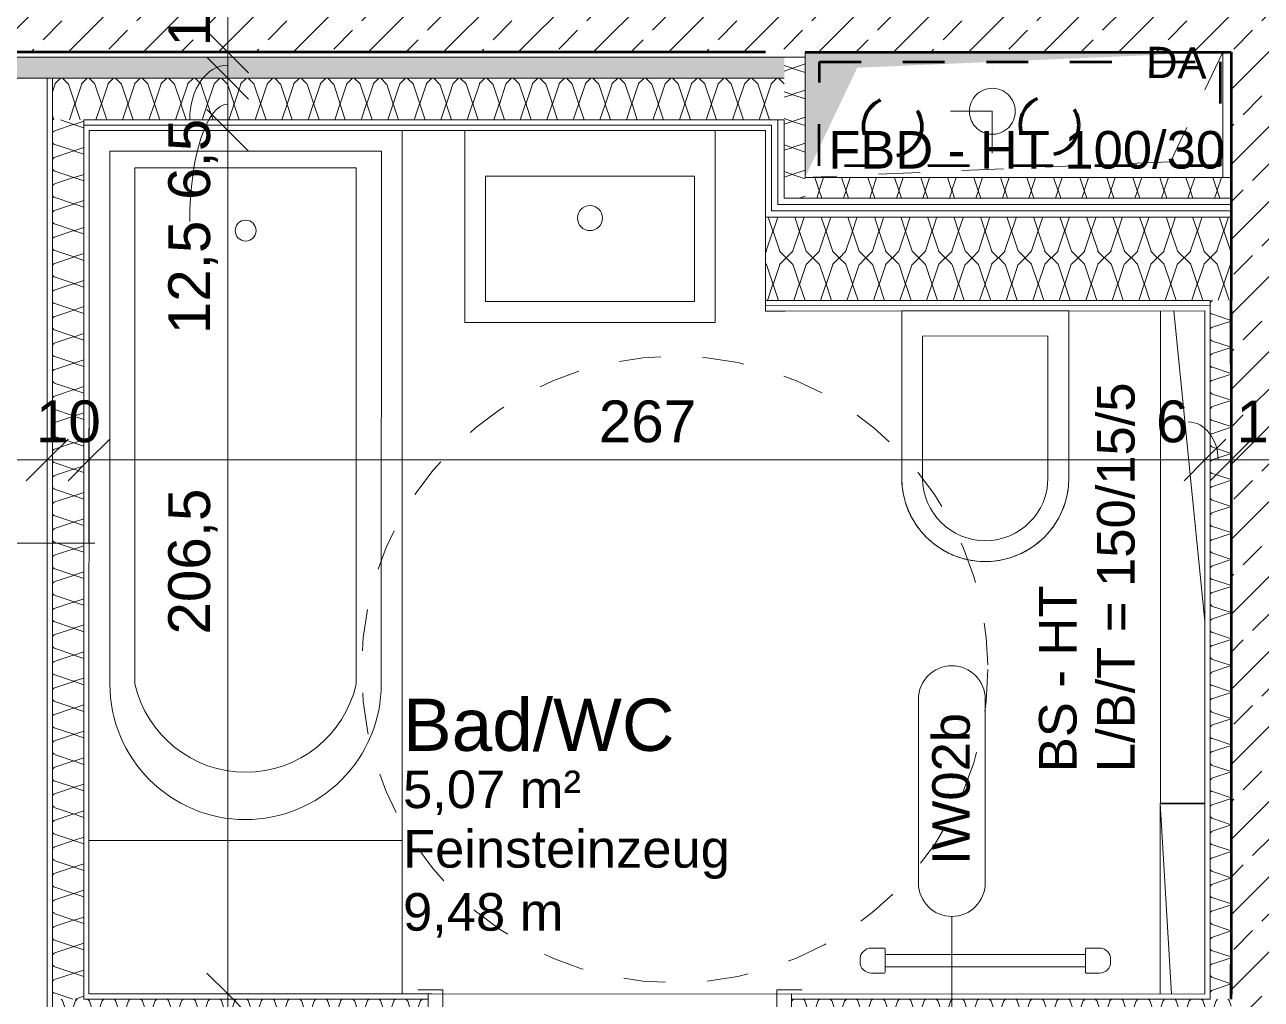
# Model space of a CAD drawing. Header units: metres. Extents: x -67.4 to -27.2, y 43.9 to 89.6.
# Drawn here: x -49.952 to -46.991, y 73.429 to 75.762 of the extents above; entities that cross this region are included whole.
import ezdxf

# ---------------------------------------------------------------- set-up
doc = ezdxf.new("R2010")
doc.units = ezdxf.units.M
doc.linetypes.add('Strich Punkt', pattern=[0.015875, 0.00635, -0.004763, 0, -0.004763])
doc.linetypes.add('Verdeckt', pattern=[0.003, 0.002, -0.001])
for name, color, linetype, lineweight in [('A-DETL-GENF_', 92, 'Continuous', 13), ('A-DETL-MBND', 5, 'Continuous', 5), ('A_2D', 7, 'Continuous', 13), ('A_Bemassung-50_', 4, 'Continuous', 9), ('A_Bemassung_', 4, 'Continuous', 9), ('A_Beschriftung_', 7, 'Continuous', 9), ('A_Bodenschlitz', 7, 'Continuous', 5), ('A_Brandabschnitte', 30, 'Verdeckt', 50), ('A_Decken', 8, 'Continuous', 13), ('A_Durchbruch_', 7, 'Continuous', 5), ('A_Durchbruch_Projektion', 8, 'Verdeckt', 5), ('A_Kanal_RW', 150, 'Strich Punkt', 100), ('A_Kanal_SW', 34, 'Strich Punkt', 100), ('A_Raeume_', 7, 'Continuous', 5), ('A_Raeume_Beschriftung_', 7, 'Continuous', 9), ('A_Sanitaer', 3, 'Continuous', 13), ('A_Tueren', 31, 'Continuous', 13), ('A_Waende', 7, 'Continuous', 13), ('M-EQPM', 50, 'Continuous', 5), ('P-PIPE', 3, 'Continuous', 5), ('P-PIPE-CNTR', 3, 'Continuous', 5), ('Text', 90, 'Continuous', 9)]:
    doc.layers.add(name, color=color, linetype=linetype, lineweight=lineweight)
doc.styles.add('Arial_2', font='arial.ttf', dxfattribs={"height": 0.09})
doc.styles.add('Arial_4', font='arial.ttf', dxfattribs={"height": 0.125})
doc.styles.add('Arial_5', font='arial.ttf', dxfattribs={"height": 0.1})
doc.styles.add('Arial_6', font='arial.ttf', dxfattribs={"height": 0.075})
doc.dimstyles.new('WGA-Bemaßung', dxfattribs={"dimscale": 0.3048, "dimtxt": 0.102026, "dimasz": 0.328084, "dimexe": 0.246063, "dimexo": 0.0625, "dimgap": 0.04101, "dimtad": 1, "dimdec": 1, "dimlfac": 100, "dimrnd": 0.5, "dimdsep": 46, "dimtxsty": 'Arial_5', "dimblk1": 'OBLIQUE', "dimblk2": 'OBLIQUE', "dimsah": 1, "dimcen": 0.09, "dimdle": 0.246063, "dimazin": 2, "dimtfac": 1, "dimtdec": 4, "dimtix": 1, "dimtmove": 0, "dimatfit": 3, "dimfxl": 0.656168, "dimfxlon": 1, "dimtvp": 1, "dimtolj": 1, "dimtzin": 0, "dimarcsym": 2})
doc.dimstyles.new('WGA-Bemaßung_3', dxfattribs={"dimscale": 0.3048, "dimtxt": 0.102026, "dimasz": 0.328084, "dimexe": 0.246063, "dimexo": 0.0625, "dimgap": 0.04101, "dimtad": 1, "dimdec": 1, "dimlfac": 100, "dimrnd": 0.5, "dimdsep": 46, "dimtxsty": 'Arial_5', "dimblk1": 'OBLIQUE', "dimblk2": 'OBLIQUE', "dimsah": 1, "dimcen": 0.09, "dimdle": 0.246063, "dimazin": 2, "dimtfac": 1, "dimtdec": 4, "dimtix": 1, "dimtmove": 1, "dimatfit": 3, "dimfxl": 0.656168, "dimfxlon": 1, "dimtvp": 1, "dimtolj": 1, "dimtzin": 0, "dimarcsym": 2})
pattern_1 = [(45, (0, 0), (-0.08980256, 0.08980256), []), (45, (0.0898, 0), (-0.08980256, 0.08980256), [0.0635, -0.03175])]

# ---------------------------------------------------------------- blocks, each defined once
blk = doc.blocks.new('UZ_D1 - SL_0800x2000_Zimmertür_Stahlzarge_GK-7175309-263_PP_03DG_BT2')
at = {"layer": 'A_Tueren', "lineweight": 5}
for p, q in [((-0.4, 0.06), (-0.46, 0.06)), ((-0.4, -0.06), (-0.4, 0.06)), ((0.4, 0.06), (0.46, 0.06)), ((0.4, -0.06), (0.4, 0.06)), ((-0.46, -0.06), (-0.4, -0.06)), ((0.46, -0.06), (0.4, -0.06)), ((0.4, -0.06), (0.4, -0.86))]:
    blk.add_line(p, q, dxfattribs=at)
blk.add_arc((0.4, -0.06), 0.8, 180, 270, dxfattribs=at)
blk = doc.blocks.new('Sani_Badewanne - 750x1700-11064927-263_PP_03DG_BT2')
at = {"layer": 'A_Sanitaer', "lineweight": 5}
for p, q in [((-0.375, 0), (0.375, 0)), ((-0.375, 0), (0.375, 0)), ((0.375, 0), (0.375, -1.7)), ((0.375, 0), (0.375, -1.7)), ((0.375, -1.7), (-0.375, -1.7)), ((0.375, -1.7), (-0.375, -1.7))]:
    blk.add_line(p, q, dxfattribs=at)
at = {"layer": 'A_Sanitaer'}
for p, q in [((-0.375, 0), (0.375, 0)), ((0.375, 0), (0.375, -1.7)), ((0.325, -0.05), (-0.325, -0.05)), ((-0.325, -0.05), (-0.325, -1.325)), ((0.325, -1.325), (0.325, -0.05)), ((-0.265, -0.09), (-0.265, -1.325)), ((0.265, -0.09), (-0.265, -0.09)), ((0.265, -1.325), (0.265, -0.09)), ((0.375, -1.7), (-0.375, -1.7)), ((0.375, -1.7), (-0.375, -1.7)), ((-0.375, -1.7), (-0.375, -2.0674)), ((-0.375, -2.0674), (-0.375, -1.7)), ((-0.375, -1.7), (0.375, -1.7)), ((0.375, -2.0674), (0.375, -1.7)), ((0.375, -1.7), (0.375, -2.0674))]:
    blk.add_line(p, q, dxfattribs=at)
blk.add_circle((0, -0.24), 0.025, dxfattribs=at)
for centre, radius, start, end in [((0, -1.325), 0.325, 180, 270), ((0, -1.265), 0.2717, 192.7575, 270), ((0, -1.265), 0.2717, 270, 347.2425), ((0, -1.325), 0.325, 270, 0)]:
    blk.add_arc(centre, radius, start, end, dxfattribs=at)
blk = doc.blocks.new('Sani_Waschtisch_Wandbasiert_eckig_einzel - 600 x 460-11409003-263_PP_03DG_BT2')
at = {"layer": 'A_Sanitaer', "lineweight": 5}
for p, q in [((-0.1774, -0.5225), (-0.1774, -0.0625)), ((-0.1774, -0.0625), (-0.1774, -0.5225)), ((0.4226, -0.0625), (0.4226, -0.5225)), ((0.4226, -0.5225), (0.4226, -0.0625)), ((0.3726, -0.1725), (-0.1274, -0.1725)), ((-0.1274, -0.1725), (-0.1274, -0.4725)), ((0.3726, -0.4725), (0.3726, -0.1725)), ((-0.1274, -0.4725), (0.3726, -0.4725)), ((0.4226, -0.5225), (-0.1774, -0.5225)), ((-0.1774, -0.5225), (0.4226, -0.5225))]:
    blk.add_line(p, q, dxfattribs=at)
blk.add_circle((0.1226, -0.2725), 0.03, dxfattribs=at)
blk = doc.blocks.new('Symbol_Schatten - Bodendurchbruch_Schatten-5766259-263_PP_03DG_BT2')
at = {"layer": 'A-DETL-MBND'}
for p, q in [((0.5, -0.15), (0.5, 0.15)), ((0.5, 0.15), (0.5, -0.15))]:
    blk.add_line(p, q, dxfattribs=at)
blk = doc.blocks.new('Symbol_Schatten - Bodendurchbruch_Schatten-V51-263_PP_03DG_BT2')
at = {"layer": 'A-DETL-GENF_'}
blk.add_hatch(color=256, dxfattribs=at).paths.add_polyline_path([(-0.5, -0.15), (-0.375, 0.1125), (0.5, 0.15), (-0.5, 0.15), (-0.5, -0.1353)])
at = {"layer": 'A_2D'}
blk.add_line((0.5, 0.15), (0.5, -0.15), dxfattribs=at)
at = {"layer": 'A_Durchbruch_'}
blk.add_line((0.5, -0.15), (0.5, 0.15), dxfattribs=at)
blk = doc.blocks.new('Symbol_Schatten_Verdeckt_unten - Bodendurchbruch_Schatten_Verdeckt_unten-V68-263_PP_03DG_BT2')
at = {"layer": 'A_Durchbruch_Projektion'}
for p, q in [((-0.5, -0.15), (-0.5, 0.15)), ((-0.375, 0.1125), (0.5, 0.15)), ((-0.5, -0.15), (-0.375, 0.1125))]:
    blk.add_line(p, q, dxfattribs=at)
blk = doc.blocks.new('Sani_WC-Wandbasierend - 400x600-3803100-263_PP_03DG_BT2')
at = {"layer": 'A_Sanitaer', "lineweight": 5}
for p, q in [((-0.075, 0.5125), (-0.075, 0.1125)), ((-0.075, 0.5125), (-0.075, 0.1125)), ((-0.025, 0.5125), (-0.025, 0.1725)), ((0.275, 0.1725), (0.275, 0.5125)), ((0.325, 0.1125), (0.325, 0.5125)), ((0.325, 0.1125), (0.325, 0.5125)), ((-0.025, 0.1725), (0.275, 0.1725)), ((-0.075, 0.1125), (0.325, 0.1125))]:
    blk.add_line(p, q, dxfattribs=at)
for radius, start, end in [(0.2, 0, 180), (0.2, 97.6033, 101.334), (0.2, 82.3967, 97.6033), (0.2, 78.666, 82.3967), (0.2, 118.3339, 128.1952), (0.2, 112.8529, 118.3339), (0.2, 101.334, 112.8529), (0.2, 67.1471, 78.666), (0.2, 61.6661, 67.1471), (0.2, 51.8048, 61.6661), (0.2, 134.0719, 143.7338), (0.15, 0, 180), (0.2, 128.1952, 134.0719), (0.2, 45.9281, 51.8048), (0.2, 36.2662, 45.9281), (0.2, 143.7338, 149.4915), (0.2, 30.5085, 36.2662), (0.2, 152.2044, 159.851), (0.2, 149.4915, 152.0709), (0.2, 20.149, 30.5085), (0.2, 164.7803, 180), (0.2, 159.851, 164.7803), (0.2, 15.2197, 20.149), (0.2, 0, 15.2197)]:
    blk.add_arc((0.125, 0.5125), radius, start, end, dxfattribs=at)
blk = doc.blocks.new('Symbol_Schatten - Bodendurchbruch_Schatten-V80-263_PP_03DG_BT2')
at = {"layer": 'A_2D'}
blk.add_line((0.5, 0.15), (0.5, -0.15), dxfattribs=at)
at = {"layer": 'A_Durchbruch_'}
blk.add_line((0.5, -0.15), (0.5, 0.15), dxfattribs=at)
blk = doc.blocks.new('Allg_BS - HKLS-10240549-263_PP_03DG_BT2')
at = {"layer": 'A_Bodenschlitz'}
for p, q in [((-1.2493, -0.0635), (-1.2493, 0.0065)), ((-1.2493, 0.0065), (-0.6668, 0.0065)), ((-0.5668, 0.0065), (0.6939, 0.0065)), ((0.7939, -0.0209), (1.2505, 0.0065)), ((0.7939, 0.0065), (1.2505, 0.0065)), ((1.2505, 0.0065), (1.2505, -0.101)), ((-0.541, -0.101), (0.6939, -0.0269)), ((-0.5668, -0.1025), (-0.5661, -0.1025)), ((-0.5416, -0.101), (-0.541, -0.101)), ((-0.5661, -0.1435), (-0.5668, -0.1435))]:
    blk.add_line(p, q, dxfattribs=at)
blk = doc.blocks.new('Allg_BS - HKLS-10240715-263_PP_03DG_BT2')
at = {"layer": 'A_Bodenschlitz'}
for p, q in [((-0.7492, -0.0999), (-0.7492, 0.0065)), ((-0.7492, 0.0065), (0.431, 0.0065)), ((-0.3131, -0.0999), (0.431, -0.0254))]:
    blk.add_line(p, q, dxfattribs=at)
blk = doc.blocks.new('HLS_Heizkörper Bad - 60x120-V105-263_PP_03DG_BT2')
at = {"layer": 'M-EQPM'}
for p, q in [((-0.242, -0.05), (-0.273, -0.05)), ((-0.24, -0.108), (-0.24, -0.052)), ((0.24, -0.052), (0.24, -0.108)), ((0.273, -0.05), (0.242, -0.05)), ((-0.3, -0.077), (-0.3, -0.083)), ((0.24, -0.065), (-0.24, -0.065)), ((0.3, -0.083), (0.3, -0.077)), ((-0.273, -0.11), (-0.242, -0.11)), ((-0.24, -0.095), (0.24, -0.095)), ((0.242, -0.11), (0.273, -0.11))]:
    blk.add_line(p, q, dxfattribs=at)
for centre, radius, start, end in [((-0.273, -0.077), 0.027, 90, 180), ((-0.242, -0.052), 0.00198, 360, 90), ((-0.242, -0.052), 0.00198, 45, 75), ((0.242, -0.052), 0.002, 90, 180), ((0.273, -0.077), 0.027, 360, 90), ((-0.273, -0.083), 0.027, 180, 270), ((0.273, -0.083), 0.027, 270, 360), ((-0.242, -0.108), 0.002, 270, 360), ((-0.242, -0.108), 0.002, 270, 360), ((0.242, -0.108), 0.00198, 180, 270), ((0.242, -0.108), 0.00198, 180, 270)]:
    blk.add_arc(centre, radius, start, end, dxfattribs=at)
blk = doc.blocks.new('DIMBLOCK187-263_PP_03DG_BT2')
at = {"layer": 'A_Bemassung-50_', "lineweight": 35, "transparency": 16777216}
for p, q in [((-49.4656, 75.8765), (-49.5156, 75.9265)), ((-49.4656, 75.8765), (-49.4156, 75.8265)), ((-49.4656, 75.6965), (-49.5156, 75.7465)), ((-49.4656, 75.6965), (-49.4156, 75.6465))]:
    blk.add_line(p, q, dxfattribs=at)
at = {"layer": 'A_Bemassung-50_', "transparency": 16777216}
for p, q in [((-49.4656, 75.8765), (-49.5406, 75.8765)), ((-49.4656, 75.8765), (-49.4656, 75.6965)), ((-49.4656, 75.8765), (-49.2656, 75.8765)), ((-49.4656, 75.6965), (-49.5406, 75.6965)), ((-49.4656, 75.6965), (-49.2656, 75.6965))]:
    blk.add_line(p, q, dxfattribs=at)
at = {"layer": 'A_Bemassung-50_', "color": 0, "transparency": 16777216, "insert": (-49.6079, 75.7096), "char_height": 0.1, "width": 0.184588, "attachment_point": 1, "rotation": 90, "line_spacing_factor": 0.941778, "style": 'Arial_5'}
blk.add_mtext('18', dxfattribs=at)
blk = doc.blocks.new('_Oblique')
at = {"color": 0, "linetype": 'ByBlock', "lineweight": -2}
blk.add_line((-0.5, -0.5), (0.5, 0.5), dxfattribs=at)
blk = doc.blocks.new('DIMBLOCK188-263_PP_03DG_BT2')
at = {"layer": 'A_Bemassung-50_', "lineweight": 35, "transparency": 16777216}
for p, q in [((-49.4656, 75.6965), (-49.5156, 75.7465)), ((-49.4656, 75.634), (-49.5156, 75.684)), ((-49.4656, 75.6965), (-49.4156, 75.6465)), ((-49.4656, 75.634), (-49.4156, 75.584))]:
    blk.add_line(p, q, dxfattribs=at)
at = {"layer": 'A_Bemassung-50_', "transparency": 16777216}
for p, q in [((-49.4656, 75.6965), (-49.5406, 75.6965)), ((-49.4656, 75.6965), (-49.4656, 75.634)), ((-49.4656, 75.6965), (-49.2656, 75.6965)), ((-49.4656, 75.634), (-49.5406, 75.634)), ((-49.4656, 75.634), (-49.2656, 75.634))]:
    blk.add_line(p, q, dxfattribs=at)
blk.add_ellipse((-49.4656, 75.5356), major_axis=(0, 0.1297), ratio=0.701527, start_param=0, end_param=1.570796, dxfattribs=at)
at = {"layer": 'A_Bemassung-50_', "color": 0, "transparency": 16777216, "insert": (-49.6079, 75.3425), "char_height": 0.1, "width": 0.231677, "attachment_point": 1, "rotation": 90, "line_spacing_factor": 0.941778, "style": 'Arial_5'}
blk.add_mtext('6,5', dxfattribs=at)
blk = doc.blocks.new('DIMBLOCK189-263_PP_03DG_BT2')
at = {"layer": 'A_Bemassung-50_', "lineweight": 35, "transparency": 16777216}
for p, q in [((-49.4656, 75.634), (-49.5156, 75.684)), ((-49.4656, 75.634), (-49.4156, 75.584)), ((-49.4656, 75.509), (-49.5156, 75.559)), ((-49.4656, 75.509), (-49.4156, 75.459))]:
    blk.add_line(p, q, dxfattribs=at)
at = {"layer": 'A_Bemassung-50_', "transparency": 16777216}
for p, q in [((-49.4656, 75.634), (-49.5406, 75.634)), ((-49.4656, 75.634), (-49.4656, 75.509)), ((-49.4656, 75.634), (-49.2656, 75.634)), ((-49.4656, 75.509), (-49.5406, 75.509)), ((-49.4656, 75.509), (-49.2656, 75.509))]:
    blk.add_line(p, q, dxfattribs=at)
blk.add_ellipse((-49.4656, 75.291), major_axis=(0, 0.2805), ratio=0.324315, start_param=0, end_param=1.570796, dxfattribs=at)
at = {"layer": 'A_Bemassung-50_', "color": 0, "transparency": 16777216, "insert": (-49.6079, 75.021), "char_height": 0.1, "width": 0.323972, "attachment_point": 1, "rotation": 90, "line_spacing_factor": 0.941778, "style": 'Arial_5'}
blk.add_mtext('12,5', dxfattribs=at)
blk = doc.blocks.new('DIMBLOCK190-263_PP_03DG_BT2')
at = {"layer": 'A_Bemassung-50_', "lineweight": 35, "transparency": 16777216}
for p, q in [((-49.4656, 75.509), (-49.5156, 75.559)), ((-49.4656, 75.509), (-49.4156, 75.459)), ((-49.4657, 73.4416), (-49.5157, 73.4916)), ((-49.4657, 73.4416), (-49.4157, 73.3916))]:
    blk.add_line(p, q, dxfattribs=at)
at = {"layer": 'A_Bemassung-50_', "transparency": 16777216}
for p, q in [((-49.4656, 75.509), (-49.5406, 75.509)), ((-49.4656, 75.509), (-49.4657, 73.4416)), ((-49.4656, 75.509), (-49.2656, 75.509)), ((-49.4657, 73.4416), (-49.5407, 73.4416)), ((-49.4657, 73.4416), (-49.2657, 73.4416))]:
    blk.add_line(p, q, dxfattribs=at)
at = {"layer": 'A_Bemassung-50_', "color": 0, "transparency": 16777216, "insert": (-49.608, 74.3019), "char_height": 0.1, "width": 0.416266, "attachment_point": 1, "rotation": 90, "line_spacing_factor": 0.941778, "style": 'Arial_5'}
blk.add_mtext('206,5', dxfattribs=at)
blk = doc.blocks.new('DIMBLOCK191-263_PP_03DG_BT2')
at = {"layer": 'A_Bemassung-50_', "lineweight": 35, "transparency": 16777216}
for p, q in [((-49.4657, 73.4416), (-49.5157, 73.4916)), ((-49.4657, 73.4416), (-49.4157, 73.3916)), ((-49.4657, 73.3416), (-49.5157, 73.3916)), ((-49.4657, 73.3416), (-49.4157, 73.2916))]:
    blk.add_line(p, q, dxfattribs=at)
at = {"layer": 'A_Bemassung-50_', "transparency": 16777216}
for p, q in [((-49.4657, 73.4416), (-49.5407, 73.4416)), ((-49.4657, 73.4416), (-49.4657, 73.3416)), ((-49.4657, 73.4416), (-49.2657, 73.4416)), ((-49.4657, 73.3416), (-49.5407, 73.3416)), ((-49.4657, 73.3416), (-49.2657, 73.3416))]:
    blk.add_line(p, q, dxfattribs=at)
blk.add_ellipse((-49.4657, 73.2965), major_axis=(0, 0.0951), ratio=0.956913, start_param=0, end_param=1.570796, dxfattribs=at)
at = {"layer": 'A_Bemassung-50_', "color": 0, "transparency": 16777216, "insert": (-49.608, 73.1427), "char_height": 0.1, "width": 0.184588, "attachment_point": 1, "rotation": 90, "line_spacing_factor": 0.941778, "style": 'Arial_5'}
blk.add_mtext('10', dxfattribs=at)
blk = doc.blocks.new('DIMBLOCK196-263_PP_03DG_BT2')
at = {"layer": 'A_Bemassung-50_', "transparency": 16777216}
for p, q in [((-53.8882, 74.7202), (-53.8882, 74.9202)), ((-49.8979, 74.7201), (-49.8979, 74.7951)), ((-53.9632, 74.7202), (-49.8979, 74.7201)), ((-53.8882, 74.7202), (-53.8882, 74.6452)), ((-49.8979, 74.7201), (-49.8979, 74.5201))]:
    blk.add_line(p, q, dxfattribs=at)
at = {"layer": 'A_Bemassung-50_', "lineweight": 35, "transparency": 16777216}
for p, q in [((-53.8882, 74.7202), (-53.8382, 74.7702)), ((-49.8979, 74.7201), (-49.8479, 74.7701)), ((-53.8882, 74.7202), (-53.9382, 74.6702)), ((-49.8979, 74.7201), (-49.9479, 74.6701))]:
    blk.add_line(p, q, dxfattribs=at)
at = {"layer": 'A_Bemassung-50_', "color": 0, "transparency": 16777216, "insert": (-52.0084, 74.8625), "char_height": 0.1, "width": 0.276883, "attachment_point": 1, "rotation": 359.9983, "line_spacing_factor": 0.941778, "style": 'Arial_5'}
blk.add_mtext('399', dxfattribs=at)
blk = doc.blocks.new('DIMBLOCK197-263_PP_03DG_BT2')
at = {"layer": 'A_Bemassung-50_', "transparency": 16777216}
for p, q in [((-49.8979, 74.7201), (-49.8979, 74.7951)), ((-49.7979, 74.7201), (-49.7979, 74.7951)), ((-49.8979, 74.7201), (-49.7979, 74.7201)), ((-49.8979, 74.7201), (-49.8979, 74.5201)), ((-49.7979, 74.7201), (-49.7979, 74.5201))]:
    blk.add_line(p, q, dxfattribs=at)
at = {"layer": 'A_Bemassung-50_', "lineweight": 35, "transparency": 16777216}
for p, q in [((-49.8979, 74.7201), (-49.8479, 74.7701)), ((-49.7979, 74.7201), (-49.7479, 74.7701)), ((-49.8979, 74.7201), (-49.9479, 74.6701)), ((-49.7979, 74.7201), (-49.8479, 74.6701))]:
    blk.add_line(p, q, dxfattribs=at)
at = {"layer": 'A_Bemassung-50_', "color": 0, "transparency": 16777216, "insert": (-49.9248, 74.8624), "char_height": 0.1, "width": 0.184588, "attachment_point": 1, "rotation": 359.9983, "line_spacing_factor": 0.941778, "style": 'Arial_5'}
blk.add_mtext('10', dxfattribs=at)
blk = doc.blocks.new('DIMBLOCK198-263_PP_03DG_BT2')
at = {"layer": 'A_Bemassung-50_', "transparency": 16777216}
for p, q in [((-47.1257, 74.72), (-47.1257, 74.92)), ((-49.7979, 74.7201), (-49.7979, 74.7951)), ((-49.7979, 74.7201), (-47.1257, 74.72)), ((-49.7979, 74.7201), (-49.7979, 74.5201)), ((-47.1257, 74.72), (-47.1257, 74.645))]:
    blk.add_line(p, q, dxfattribs=at)
at = {"layer": 'A_Bemassung-50_', "lineweight": 35, "transparency": 16777216}
for p, q in [((-49.7979, 74.7201), (-49.7479, 74.7701)), ((-47.1257, 74.72), (-47.0757, 74.77)), ((-49.7979, 74.7201), (-49.8479, 74.6701)), ((-47.1257, 74.72), (-47.1757, 74.67))]:
    blk.add_line(p, q, dxfattribs=at)
at = {"layer": 'A_Bemassung-50_', "color": 0, "transparency": 16777216, "insert": (-48.5771, 74.8624), "char_height": 0.1, "width": 0.276883, "attachment_point": 1, "rotation": 359.9983, "line_spacing_factor": 0.941778, "style": 'Arial_5'}
blk.add_mtext('267', dxfattribs=at)
blk = doc.blocks.new('DIMBLOCK199-263_PP_03DG_BT2')
at = {"layer": 'A_Bemassung-50_', "transparency": 16777216}
for p, q in [((-47.1257, 74.72), (-47.1257, 74.92)), ((-47.0632, 74.72), (-47.0632, 74.92)), ((-47.1257, 74.72), (-47.0632, 74.72)), ((-47.1257, 74.72), (-47.1257, 74.645)), ((-47.0632, 74.72), (-47.0632, 74.645))]:
    blk.add_line(p, q, dxfattribs=at)
at = {"layer": 'A_Bemassung-50_', "lineweight": 35, "transparency": 16777216}
for p, q in [((-47.1257, 74.72), (-47.0757, 74.77)), ((-47.0632, 74.72), (-47.0132, 74.77)), ((-47.1257, 74.72), (-47.1757, 74.67)), ((-47.0632, 74.72), (-47.1132, 74.67))]:
    blk.add_line(p, q, dxfattribs=at)
at = {"layer": 'A_Bemassung-50_', "transparency": 16777216}
blk.add_ellipse((-47.1659, 74.72), major_axis=(0, 0.091), ratio=0.785708, start_param=4.712389, end_param=6.283185, dxfattribs=at)
at = {"layer": 'A_Bemassung-50_', "color": 0, "transparency": 16777216, "insert": (-47.2428, 74.8623), "char_height": 0.1, "width": 0.092294, "attachment_point": 1, "rotation": 359.9983, "line_spacing_factor": 0.941778, "style": 'Arial_5'}
blk.add_mtext('6', dxfattribs=at)
blk = doc.blocks.new('DIMBLOCK200-263_PP_03DG_BT2')
at = {"layer": 'A_Bemassung-50_', "transparency": 16777216}
for p, q in [((-47.0632, 74.72), (-47.0632, 74.92)), ((-46.8832, 74.72), (-46.8832, 74.92)), ((-47.0632, 74.72), (-46.8832, 74.72)), ((-47.0632, 74.72), (-47.0632, 74.645)), ((-46.8832, 74.72), (-46.8832, 74.645))]:
    blk.add_line(p, q, dxfattribs=at)
at = {"layer": 'A_Bemassung-50_', "lineweight": 35, "transparency": 16777216}
for p, q in [((-47.0632, 74.72), (-47.0132, 74.77)), ((-46.8832, 74.72), (-46.8332, 74.77)), ((-47.0632, 74.72), (-47.1132, 74.67)), ((-46.8832, 74.72), (-46.9332, 74.67))]:
    blk.add_line(p, q, dxfattribs=at)
at = {"layer": 'A_Bemassung-50_', "color": 0, "transparency": 16777216, "insert": (-47.0501, 74.8623), "char_height": 0.1, "width": 0.184588, "attachment_point": 1, "rotation": 359.9983, "line_spacing_factor": 0.941778, "style": 'Arial_5'}
blk.add_mtext('18', dxfattribs=at)
blk = doc.blocks.new('BS_Wand_Lollipop - rechts_oben-2026913-263_PP_03DG_BT2')
at = {"layer": 'A_Beschriftung_'}
for p, q in [((0.0046, 0.0016), (0.0134, 0.0016)), ((-0.003, 0), (0.003, 0)), ((0.0046, -0.0016), (0.0134, -0.0016))]:
    blk.add_line(p, q, dxfattribs=at)
for centre, start, end in [((0.0046, 0), 90, 270), ((0.0134, 0), 270, 90)]:
    blk.add_arc(centre, 0.0016, start, end, dxfattribs=at)
blk = doc.blocks.new('BS_Wand_Lollipop - links_unten-2026911-263_PP_03DG_BT2')
at = {"layer": 'A_Beschriftung_'}
for p, q in [((-0.00467, 0.001367), (-0.01347, 0.001367)), ((-0.003087, 0), (0.003, 0)), ((-0.00467, -0.001833), (-0.01347, -0.001833))]:
    blk.add_line(p, q, dxfattribs=at)
for centre, start, end in [((-0.01347, -0.000233), 90, 270), ((-0.00467, -0.000233), 270, 90)]:
    blk.add_arc(centre, 0.0016, start, end, dxfattribs=at)

msp = doc.modelspace()

# ---------------------------------------------------------------- hatches: boundary and pattern name
at = {"layer": 'A_Waende', "lineweight": 5}
h = msp.add_hatch(dxfattribs=at)
h.set_pattern_fill('FP_2', color=250, style=0, pattern_type=2)
h.set_pattern_definition(pattern_1)
h.paths.add_polyline_path([(-45.2082, 75.6964), (-45.2082, 75.8764), (-45.7807, 75.8764), (-45.7807, 75.6964), (-45.2082, 75.6964)])
h.paths.add_polyline_path([(-46.8081, 75.6965), (-46.8007, 75.6965), (-46.8007, 75.8765), (-50.5782, 75.8765), (-50.5782, 75.6966), (-46.8082, 75.6965)])
h = msp.add_hatch(dxfattribs=at)
h.set_pattern_fill('FP_99', color=250, angle=-112.36, style=0, pattern_type=2)
h.set_pattern_definition([(224.998, (-50.64838, 75.69637), (-0.1270123, -0.2539954), [0.02245, -0.15715]), (224.998, (-50.69626, 75.58523), (-0.1270123, -0.2539954), [0.02245, -0.15715]), (224.998, (-50.71207, 75.69662), (-0.1270123, -0.2539954), [0.02245, -0.15715]), (224.998, (-50.75903, 75.5851), (-0.1270123, -0.2539954), [0.02245, -0.15715]), (251.563, (-50.66431, 75.6813), (-0.1270184, -0.5079932), [0.0502, -0.35141]), (251.563, (-50.680013, 75.63261), (-0.1270184, -0.5079932), [0.0502, -0.35141]), (251.563, (-50.72746, 75.680243), (-0.1270184, -0.5079932), [0.0502, -0.35141]), (251.563, (-50.743707, 75.63286), (-0.1270184, -0.5079932), [0.0502, -0.35141]), (314.998, (-50.66395, 75.584915), (-0.1269946, 0.2540043), [0.02245, -0.15715]), (314.998, (-50.71207, 75.69662), (-0.1269946, 0.2540043), [0.02245, -0.15715]), (314.998, (-50.727645, 75.585165), (-0.1269946, 0.2540043), [0.02245, -0.15715]), (314.998, (-50.77484, 75.69649), (-0.1269946, 0.2540043), [0.02245, -0.15715]), (288.433, (-50.680013, 75.63261), (-0.12698295, 0.5080021), [0.0502, -0.35141]), (288.433, (-50.696076, 75.68031), (-0.12698295, 0.5080021), [0.0502, -0.35141]), (288.433, (-50.743707, 75.63286), (-0.12698295, 0.5080021), [0.0502, -0.35141]), (288.433, (-50.75977, 75.68056), (-0.12698295, 0.5080021), [0.0502, -0.35141])])
h.paths.add_polyline_path([(-48.1332, 75.634), (-48.1332, 75.634), (-48.1332, 75.684), (-53.1229, 75.6841), (-53.1229, 75.6341), (-48.1782, 75.634)])
h = msp.add_hatch(dxfattribs=at)
h.set_pattern_fill('FP_22', color=250, angle=-112.36, style=0, pattern_type=2)
h.set_pattern_definition([(315, (-48.17784, 75.49865), (0.253995, -0.127012), [0.02245, -0.15715]), (315, (-48.067625, 75.45115), (0.253995, -0.127012), [0.02245, -0.15715]), (314.998, (-48.17809, 75.43496), (0.253995, -0.127012), [0.02245, -0.15715]), (314.998, (-48.06657, 75.388), (0.253995, -0.127012), [0.02245, -0.15715]), (341.563, (-48.16239, 75.483644), (0.507993, -0.1270184), [0.0502, -0.35141]), (341.563, (-48.115007, 75.467398), (0.507993, -0.1270184), [0.0502, -0.35141]), (341.563, (-48.16264, 75.41995), (0.507993, -0.1270184), [0.0502, -0.35141]), (341.563, (-48.11433, 75.403323), (0.507993, -0.1270184), [0.0502, -0.35141]), (45, (-48.06731, 75.48346), (-0.254004, -0.126995), [0.02245, -0.15715]), (44.998, (-48.17809, 75.43496), (-0.254004, -0.126995), [0.02245, -0.15715]), (44.998, (-48.066635, 75.41939), (-0.254004, -0.126995), [0.02245, -0.15715]), (44.998, (-48.17796, 75.37219), (-0.254004, -0.126995), [0.02245, -0.15715]), (18.433, (-48.115007, 75.467398), (-0.508002, -0.126983), [0.0502, -0.35141]), (18.433, (-48.162704, 75.451335), (-0.508002, -0.126983), [0.0502, -0.35141]), (18.433, (-48.11433, 75.403323), (-0.508002, -0.126983), [0.0502, -0.35141]), (18.433, (-48.16203, 75.38726), (-0.508002, -0.126983), [0.0502, -0.35141])])
h.paths.add_polyline_path([(-48.0832, 75.3465), (-48.0832, 75.684), (-48.1332, 75.6838), (-48.1332, 75.3465), (-48.1154, 75.3465)])
h = msp.add_hatch(dxfattribs=at)
h.set_pattern_fill('FP_2', color=250, style=0, pattern_type=2)
h.set_pattern_definition(pattern_1)
h.paths.add_polyline_path([(-46.8834, 68.9836), (-46.8834, 75.6965), (-47.0632, 75.6965), (-47.0634, 68.9836), (-46.8834, 68.9836)])
h.paths.add_polyline_path([(-47.0633, 71.9932), (-47.0633, 71.9932), (-47.0633, 72.0025)])
h = msp.add_hatch(dxfattribs=at)
h.set_pattern_fill('FP_24', color=250, angle=-112.36, style=0, pattern_type=2)
h.set_pattern_definition([(44.998, (-49.03774, 75.50852), (0.127012, 0.253995), [0.02245, -0.15715]), (44.998, (-48.990785, 75.62004), (0.127012, 0.253995), [0.02245, -0.15715]), (44.998, (-48.97459, 75.50958), (0.127012, 0.253995), [0.02245, -0.15715]), (44.998, (-48.92709, 75.61979), (0.127012, 0.253995), [0.02245, -0.15715]), (71.563, (-49.022354, 75.5249), (0.1270184, 0.5079932), [0.0502, -0.35141]), (71.563, (-49.006107, 75.57228), (0.1270184, 0.5079932), [0.0502, -0.35141]), (71.563, (-48.95866, 75.52465), (0.1270184, 0.5079932), [0.0502, -0.35141]), (71.563, (-48.942413, 75.57203), (0.1270184, 0.5079932), [0.0502, -0.35141]), (134.998, (-49.02217, 75.61998), (0.126995, -0.254004), [0.02245, -0.15715]), (134.998, (-48.97459, 75.50958), (0.126995, -0.254004), [0.02245, -0.15715]), (134.998, (-48.95848, 75.61973), (0.126995, -0.254004), [0.02245, -0.15715]), (134.998, (-48.9109, 75.50933), (0.1269946, -0.254004), [0.02245, -0.15715]), (108.433, (-49.006107, 75.57228), (0.126983, -0.508002), [0.0502, -0.35141]), (108.433, (-48.990044, 75.524583), (0.126983, -0.5080021), [0.0502, -0.35141]), (108.433, (-48.942413, 75.57203), (0.126983, -0.5080021), [0.0502, -0.35141]), (108.433, (-48.927275, 75.524714), (0.126983, -0.5080021), [0.0502, -0.35141])])
h.paths.add_polyline_path([(-48.1482, 75.534), (-48.1332, 75.534), (-48.1332, 75.634), (-49.8852, 75.634), (-49.8852, 75.534), (-48.1482, 75.534)])
h = msp.add_hatch(dxfattribs=at)
h.set_pattern_fill('FP_108', color=250, angle=-112.36, style=0, pattern_type=2)
h.set_pattern_definition([(314.994, (-49.8976, 74.47492), (0.2539865, -0.12703), [0.02245, -0.15715]), (314.994, (-49.78608, 74.42796), (0.2539865, -0.12703), [0.02245, -0.15715]), (314.994, (-49.89747, 74.41215), (0.2539865, -0.12703), [0.02245, -0.15715]), (314.994, (-49.78633, 74.36427), (0.2539865, -0.12703), [0.02245, -0.15715]), (341.559, (-49.882148, 74.45991), (0.5079844, -0.1270539), [0.0502, -0.35141]), (341.559, (-49.834766, 74.443664), (0.5079844, -0.1270539), [0.0502, -0.35141]), (341.559, (-49.881473, 74.395836), (0.5079844, -0.1270539), [0.0502, -0.35141]), (341.559, (-49.83409, 74.37959), (0.5079844, -0.1270539), [0.0502, -0.35141]), (44.994, (-49.78707, 74.45973), (-0.254013, -0.126977), [0.02245, -0.15715]), (44.994, (-49.89747, 74.41215), (-0.254013, -0.126977), [0.02245, -0.15715]), (44.994, (-49.78639, 74.39565), (-0.254013, -0.126977), [0.02245, -0.15715]), (44.994, (-49.89772, 74.34845), (-0.254013, -0.126977), [0.02245, -0.15715]), (18.429, (-49.834766, 74.443664), (-0.508011, -0.1269475), [0.0502, -0.35141]), (18.429, (-49.882463, 74.4276), (-0.508011, -0.1269475), [0.0502, -0.35141]), (18.429, (-49.83409, 74.37959), (-0.508011, -0.1269475), [0.0502, -0.35141]), (18.429, (-49.881407, 74.36445), (-0.508011, -0.1269475), [0.0502, -0.35141])])
h.paths.add_polyline_path([(-49.8104, 73.4291), (-49.8102, 75.534), (-49.8852, 75.534), (-49.8852, 73.4292)])
h.paths.add_polyline_path([(-49.8854, 73.4292), (-49.8854, 73.4292), (-49.8854, 73.4292)])
h = msp.add_hatch(dxfattribs=at)
h.set_pattern_fill('FP_23', color=250, angle=-112.36, style=0, pattern_type=2)
h.set_pattern_definition([(44.998, (-47.57325, 75.30185), (0.127012, 0.253995), [0.02245, -0.15715]), (44.998, (-47.52537, 75.41299), (0.127012, 0.253995), [0.02245, -0.15715]), (44.998, (-47.50956, 75.3016), (0.127012, 0.253995), [0.02245, -0.15715]), (44.998, (-47.461675, 75.412745), (0.127012, 0.253995), [0.02245, -0.15715]), (71.563, (-47.55732, 75.316925), (0.1270184, 0.5079932), [0.0502, -0.35141]), (71.563, (-47.541997, 75.364688), (0.1270184, 0.5079932), [0.0502, -0.35141]), (71.563, (-47.493244, 75.3176), (0.1270184, 0.5079932), [0.0502, -0.35141]), (71.563, (-47.477922, 75.365363), (0.1270184, 0.5079932), [0.0502, -0.35141]), (134.998, (-47.55713, 75.412), (0.126995, -0.254004), [0.02245, -0.15715]), (134.998, (-47.50956, 75.3016), (0.126995, -0.254004), [0.02245, -0.15715]), (134.998, (-47.493985, 75.41306), (0.126995, -0.254004), [0.02245, -0.15715]), (134.998, (-47.44586, 75.30135), (0.126995, -0.254004), [0.02245, -0.15715]), (108.433, (-47.541997, 75.364688), (0.126983, -0.508002), [0.0502, -0.35141]), (108.433, (-47.525934, 75.31699), (0.126983, -0.508002), [0.0502, -0.35141]), (108.433, (-47.477922, 75.365363), (0.126983, -0.508002), [0.0502, -0.35141]), (108.433, (-47.46186, 75.317666), (0.126983, -0.508002), [0.0502, -0.35141])])
h.paths.add_polyline_path([(-47.0632, 75.3465), (-47.0632, 75.3465), (-47.0632, 75.3965), (-48.0832, 75.3965), (-48.0832, 75.3465), (-47.082, 75.3465)])
h = msp.add_hatch(dxfattribs=at)
h.set_pattern_fill('FP_109', color=250, angle=-112.36, style=0, pattern_type=2)
h.set_pattern_definition([(45.031, (-47.62038, 75.07687), (0.126866, 0.254069), [0.02245, -0.15715]), (45.031, (-47.5725, 75.18801), (0.126866, 0.254069), [0.02245, -0.15715]), (45.031, (-47.55669, 75.07662), (0.126866, 0.254069), [0.02245, -0.15715]), (45.031, (-47.50973, 75.18814), (0.126866, 0.254069), [0.02245, -0.15715]), (71.596, (-47.604997, 75.093245), (0.1267258, 0.5080663), [0.0502, -0.35141]), (71.596, (-47.58875, 75.140627), (0.1267258, 0.5080663), [0.0502, -0.35141]), (71.596, (-47.541303, 75.092996), (0.1267258, 0.5080663), [0.0502, -0.35141]), (71.596, (-47.525056, 75.140378), (0.1267258, 0.5080663), [0.0502, -0.35141]), (135.031, (-47.60481, 75.18832), (0.127141, -0.253931), [0.02245, -0.15715]), (135.031, (-47.55669, 75.07662), (0.127141, -0.253931), [0.02245, -0.15715]), (135.031, (-47.54112, 75.18807), (0.127141, -0.253931), [0.02245, -0.15715]), (135.031, (-47.49392, 75.07675), (0.127141, -0.253931), [0.02245, -0.15715]), (108.466, (-47.58875, 75.140627), (0.1272755, -0.507929), [0.0502, -0.35141]), (108.466, (-47.572687, 75.09293), (0.1272755, -0.5079289), [0.0502, -0.35141]), (108.466, (-47.525056, 75.140378), (0.1272755, -0.5079289), [0.0502, -0.35141]), (108.466, (-47.508993, 75.09268), (0.1272755, -0.5079289), [0.0502, -0.35141])])
h.paths.add_polyline_path([(-48.1781, 75.1015), (-47.0632, 75.1022), (-47.0632, 75.3021), (-48.1782, 75.3015), (-48.1781, 75.1021)])
h = msp.add_hatch(dxfattribs=at)
h.set_pattern_fill('FP_135', color=250, angle=-112.36, style=0, pattern_type=2)
h.set_pattern_definition([(315, (-47.125285, 74.25903), (0.254, -0.127003), [0.02245, -0.15715]), (315, (-47.01507, 74.21153), (0.254, -0.127003), [0.02245, -0.15715]), (315, (-47.125535, 74.19533), (0.254, -0.1270034), [0.02245, -0.15715]), (315, (-47.01401, 74.14838), (0.254, -0.1270034), [0.02245, -0.15715]), (341.565, (-47.110213, 74.243096), (0.5079977, -0.1270007), [0.0502, -0.35141]), (341.565, (-47.06245, 74.227774), (0.5079977, -0.1270007), [0.0502, -0.35141]), (341.565, (-47.110082, 74.180327), (0.5079977, -0.1270007), [0.0502, -0.35141]), (341.565, (-47.061775, 74.1637), (0.5079977, -0.1270007), [0.0502, -0.35141]), (45, (-47.01475, 74.24384), (-0.254, -0.127003), [0.02245, -0.15715]), (45, (-47.125535, 74.19533), (-0.254, -0.1270034), [0.02245, -0.15715]), (45, (-47.01408, 74.17976), (-0.254, -0.1270034), [0.02245, -0.15715]), (45, (-47.1254, 74.13256), (-0.254, -0.1270034), [0.02245, -0.15715]), (18.435, (-47.06245, 74.227774), (-0.5079977, -0.1270007), [0.0502, -0.35141]), (18.435, (-47.110147, 74.21171), (-0.5079977, -0.1270007), [0.0502, -0.35141]), (18.435, (-47.061775, 74.1637), (-0.5079977, -0.1270007), [0.0502, -0.35141]), (18.435, (-47.109472, 74.147637), (-0.5079977, -0.1270007), [0.0502, -0.35141])])
h.paths.add_polyline_path([(-47.0632, 73.4289), (-47.0632, 75.1021), (-47.1132, 75.1021), (-47.1132, 73.4289), (-47.0632, 73.4289)])
h = msp.add_hatch(dxfattribs=at)
h.set_pattern_fill('FP_21', color=250, angle=-112.36, style=0, pattern_type=2)
h.set_pattern_definition([(224.994, (-48.48036, 73.44103), (-0.12703, -0.2539865), [0.02245, -0.15715]), (224.994, (-48.52824, 73.32989), (-0.12703, -0.2539865), [0.02245, -0.15715]), (224.994, (-48.54405, 73.44128), (-0.12703, -0.2539865), [0.02245, -0.15715]), (224.994, (-48.59193, 73.33014), (-0.12703, -0.2539865), [0.02245, -0.15715]), (251.559, (-48.49629, 73.425955), (-0.1270539, -0.5079844), [0.0502, -0.35141]), (251.559, (-48.512537, 73.378573), (-0.1270539, -0.5079844), [0.0502, -0.35141]), (251.559, (-48.560365, 73.42528), (-0.1270539, -0.5079844), [0.0502, -0.35141]), (251.559, (-48.575687, 73.377517), (-0.1270539, -0.5079844), [0.0502, -0.35141]), (314.994, (-48.49647, 73.33088), (-0.126977, 0.254013), [0.02245, -0.15715]), (314.994, (-48.54405, 73.44128), (-0.126977, 0.254013), [0.02245, -0.15715]), (314.994, (-48.56055, 73.3302), (-0.126977, 0.254013), [0.02245, -0.15715]), (314.994, (-48.60775, 73.44153), (-0.126977, 0.254013), [0.02245, -0.15715]), (288.429, (-48.512537, 73.378573), (-0.1269475, 0.508011), [0.0502, -0.35141]), (288.429, (-48.527675, 73.42589), (-0.1269475, 0.508011), [0.0502, -0.35141]), (288.429, (-48.575687, 73.377517), (-0.1269475, 0.508011), [0.0502, -0.35141]), (288.429, (-48.59175, 73.425214), (-0.1269475, 0.508011), [0.0502, -0.35141])])
h.paths.add_polyline_path([(-47.0632, 73.3539), (-47.0632, 73.4289), (-48.1154, 73.429), (-48.1154, 73.354), (-47.0823, 73.3539)])
h.paths.add_polyline_path([(-48.9855, 73.3541), (-48.9855, 73.4291), (-49.8854, 73.4291), (-49.8852, 73.3542), (-48.9855, 73.3541)])

# ---------------------------------------------------------------- linework, layer by layer
at = {"layer": 'A_2D', "linetype": 'Verdeckt', "lineweight": 5}
msp.add_circle((-48.3953, 74.2183), 0.75, dxfattribs=at)
at = {"layer": 'A_Brandabschnitte'}
for p, q in [((-48.0491, 75.4239), (-48.049, 75.6732)), ((-48.049, 75.6732), (-47.089, 75.6732)), ((-47.089, 75.6732), (-47.0891, 75.4239)), ((-47.0891, 75.4239), (-48.0491, 75.4239))]:
    msp.add_line(p, q, dxfattribs=at)
at = {"layer": 'A_Decken'}
for p, q in [((-47.0832, 75.3965), (-47.0832, 75.6965)), ((-49.7977, 75.509), (-49.7979, 73.4416))]:
    msp.add_line(p, q, dxfattribs=at)
at = {"layer": 'A_Kanal_RW'}
msp.add_circle((-47.4978, 75.5214), 0.07, dxfattribs=at)
at = {"layer": 'A_Kanal_SW'}
msp.add_circle((-47.8734, 75.5183), 0.07, dxfattribs=at)
at = {"layer": 'A_Raeume_', "flags": 128}
for points in [[(-53.1184, 72.0789), (-51.8483, 72.0789), (-51.8483, 72.0788), (-51.7467, 72.0788), (-49.0257, 72.0787), (-49.0257, 72.1185), (-49.0257, 73.3416), (-49.8979, 73.3417), (-49.8977, 75.634), (-53.1183, 75.6341), (-53.1183, 75.3567), (-53.1183, 75.3566), (-53.1183, 75.2036), (-53.1184, 73.1297), (-53.1184, 72.9766)], [(-49.7979, 73.4416), (-48.9757, 73.4416), (-47.1257, 73.4414), (-47.1257, 75.0771), (-48.1305, 75.0765), (-48.1782, 75.0765), (-48.1782, 75.509), (-49.7977, 75.509)]]:
    msp.add_lwpolyline(points, close=True, dxfattribs=at)
at = {"layer": 'A_Waende', "color": 10, "lineweight": 50}
for p, q in [((-48.1782, 75.6965), (-53.1229, 75.6966)), ((-48.0832, 75.6965), (-47.0632, 75.6965)), ((-47.0632, 75.6965), (-47.0632, 75.1021)), ((-47.0632, 74.9495), (-47.0632, 75.1021)), ((-47.0632, 75.0771), (-47.0632, 73.4414)), ((-47.0632, 73.4289), (-47.0632, 73.5121))]:
    msp.add_line(p, q, dxfattribs=at)
at = {"layer": 'A_Waende'}
for p, q in [((-48.0832, 75.684), (-53.1229, 75.6841)), ((-48.0832, 75.684), (-48.0832, 75.6965)), ((-49.8977, 75.634), (-49.8979, 73.3417)), ((-49.8852, 75.634), (-49.8977, 75.634)), ((-49.8852, 75.634), (-49.8854, 73.3542)), ((-48.1782, 75.634), (-48.1332, 75.634)), ((-49.8102, 75.534), (-49.8104, 73.4291)), ((-48.1332, 75.534), (-49.8102, 75.534)), ((-48.1332, 75.534), (-48.1332, 75.3465)), ((-49.7977, 75.509), (-48.1782, 75.509)), ((-48.1782, 75.509), (-48.1782, 75.3015)), ((-47.0632, 75.3465), (-48.1332, 75.3465)), ((-48.1782, 75.3015), (-47.0632, 75.3015)), ((-47.1132, 75.1021), (-48.1781, 75.1015)), ((-48.1781, 75.1015), (-48.178, 75.0765)), ((-47.1132, 73.4289), (-47.1132, 75.1021)), ((-48.178, 75.0765), (-47.1257, 75.0771)), ((-47.1257, 75.0771), (-47.1257, 73.4414)), ((-48.9854, 73.4291), (-49.8104, 73.4291)), ((-48.9854, 73.4416), (-49.7979, 73.4416)), ((-48.9854, 73.4291), (-48.9854, 73.4416)), ((-47.1257, 73.4414), (-48.1154, 73.4415)), ((-48.1154, 73.4415), (-48.1154, 73.429)), ((-47.1132, 73.4289), (-48.1154, 73.429))]:
    msp.add_line(p, q, dxfattribs=at)
at = {"layer": 'A_Waende', "color": 250, "lineweight": 5}
for p, q in [((-48.0832, 75.3965), (-48.0832, 75.684)), ((-53.1183, 75.6341), (-48.1332, 75.634)), ((-48.1782, 75.634), (-49.8852, 75.634)), ((-47.0632, 75.3965), (-48.0832, 75.3965)), ((-47.0632, 75.3021), (-48.1782, 75.3015)), ((-48.1782, 75.3015), (-48.1781, 75.1015)), ((-47.0632, 73.5121), (-47.0632, 74.9495)), ((-48.9855, 73.3541), (-48.9854, 73.4291)), ((-48.1154, 73.429), (-48.1155, 73.354))]:
    msp.add_line(p, q, dxfattribs=at)
at = {"layer": 'A_Waende', "lineweight": 18}
for p, q in [((-48.1482, 75.534), (-48.1482, 75.3315)), ((-48.1632, 75.5215), (-49.8102, 75.5215)), ((-48.1632, 75.5215), (-48.1632, 75.3165)), ((-47.0632, 75.3315), (-48.1482, 75.3315)), ((-47.0632, 75.3165), (-48.1632, 75.3165)), ((-47.1132, 75.0896), (-48.1781, 75.089))]:
    msp.add_line(p, q, dxfattribs=at)
at = {"layer": 'P-PIPE', "color": 34, "linetype": 'Strich Punkt'}
for start, end in [(112.64, 202.64), (22.64, 112.64), (292.64, 22.64), (202.64, 292.64)]:
    msp.add_arc((-47.6348, 75.5547), 0.055, start, end, dxfattribs=at)
at = {"layer": 'P-PIPE-CNTR', "color": 34, "linetype": 'Strich Punkt'}
for p, q in [((-47.6348, 75.4547), (-47.6348, 75.6547)), ((-47.7348, 75.5547), (-47.5348, 75.5547))]:
    msp.add_line(p, q, dxfattribs=at)

# ---------------------------------------------------------------- block references
at = {"layer": 'A-DETL-MBND', "rotation": 359.998275878371}
msp.add_blockref('Symbol_Schatten - Bodendurchbruch_Schatten-5766259-263_PP_03DG_BT2', (-47.5832, 75.5465), dxfattribs=at)
msp.add_blockref('Symbol_Schatten - Bodendurchbruch_Schatten-5766259-263_PP_03DG_BT2', (-47.5832, 75.5465), dxfattribs=at)
at = {"layer": 'A_2D'}
for name, p, rotation in [('Symbol_Schatten - Bodendurchbruch_Schatten-V51-263_PP_03DG_BT2', (-47.5832, 75.5465), 359.998275878371), ('Symbol_Schatten_Verdeckt_unten - Bodendurchbruch_Schatten_Verdeckt_unten-V68-263_PP_03DG_BT2', (-47.5832, 75.5465), 179.998275878371), ('Symbol_Schatten - Bodendurchbruch_Schatten-V80-263_PP_03DG_BT2', (-47.5832, 75.5465), 359.998275878371), ('Allg_BS - HKLS-10240715-263_PP_03DG_BT2', (-47.2255, 74.646), 89.99827587845373), ('Allg_BS - HKLS-10240549-263_PP_03DG_BT2', (-47.2267, 72.6475), 89.99827587845373)]:
    msp.add_blockref(name, p, dxfattribs=dict(at, rotation=rotation))
at = {"layer": 'A_Beschriftung_', "xscale": 49.99999999999998, "yscale": 49.99999999999998, "zscale": 49.99999999999998}
msp.add_blockref('BS_Wand_Lollipop - links_unten-2026911-263_PP_03DG_BT2', (-49.9336, 74.5211), dxfattribs=at)
at = {"layer": 'A_Beschriftung_', "xscale": 49.99999999999998, "yscale": 49.99999999999998, "zscale": 49.99999999999998, "rotation": 89.99999999999991}
msp.add_blockref('BS_Wand_Lollipop - rechts_oben-2026913-263_PP_03DG_BT2', (-47.7317, 73.4773), dxfattribs=at)
at = {"layer": 'A_Sanitaer'}
for name, p, rotation in [('Sani_Badewanne - 750x1700-11064927-263_PP_03DG_BT2', (-49.4227, 75.509), 359.9941082324638), ('Sani_Waschtisch_Wandbasiert_eckig_einzel - 600 x 460-11409003-263_PP_03DG_BT2', (-48.7208, 75.5715), 359.9982758785824), ('Sani_WC-Wandbasierend - 400x600-3803100-263_PP_03DG_BT2', (-47.5269, 75.1893), 180.030885244928)]:
    msp.add_blockref(name, p, dxfattribs=dict(at, rotation=rotation))
at = {"layer": 'A_Tueren', "rotation": 359.9941082324638}
msp.add_blockref('UZ_D1 - SL_0800x2000_Zimmertür_Stahlzarge_GK-7175309-263_PP_03DG_BT2', (-48.5505, 73.3915), dxfattribs=at)
at = {"layer": 'M-EQPM', "rotation": 179.9982758785824}
msp.add_blockref('HLS_Heizkörper Bad - 60x120-V105-263_PP_03DG_BT2', (-47.6515, 73.4414), dxfattribs=at)

# ---------------------------------------------------------------- texts
at = {"layer": 'A_Beschriftung_', "insert": (-48.0278, 75.5075), "char_height": 0.09, "width": 1.130379, "attachment_point": 1, "style": 'Arial_2'}
msp.add_mtext('FBD - HT 100/30', dxfattribs=at)
at = {"layer": 'A_Beschriftung_', "char_height": 0.09, "attachment_point": 1, "rotation": 90, "style": 'Arial_2'}
for s, insert, width in [('L/B/T = 150/15/5', (-47.3842, 73.9724), 1.110337), ('BS - HT', (-47.5231, 73.9724), 0.529114), ('IW02b', (-47.7788, 73.7509), 0.440928)]:
    msp.add_mtext(s, dxfattribs=dict(at, insert=insert, width=width))
at = {"layer": 'A_Raeume_Beschriftung_', "attachment_point": 1}
for s, insert, char_height, width, style in [('Bad/WC', (-49.0459, 74.1485), 0.125, 0.793671, 'Arial_4'), ('5,07 m²', (-49.0459, 73.9765), 0.09, 0.505063, 'Arial_2'), ('Feinsteinzeug', (-49.0459, 73.834), 0.09, 0.909915, 'Arial_2'), ('9,48 m', (-49.0459, 73.6831), 0.09, 0.456962, 'Arial_2')]:
    msp.add_mtext(s, dxfattribs=dict(at, insert=insert, char_height=char_height, width=width, style=style))
at = {"layer": 'Text', "color": 7, "insert": (-47.2664, 75.7095), "char_height": 0.075, "width": 0.176371, "attachment_point": 1, "rotation": 359.2812, "style": 'Arial_6'}
msp.add_mtext('DA', dxfattribs=at)

# ---------------------------------------------------------------- dimensions: what is measured, and where the dimension line sits
at = {"layer": 'A_Bemassung_'}
for base, p1, p2, angle, override, picture, middle in [((-49.4656, 75.6965), (-49.2656, 75.8765), (-49.2656, 75.6965), 89.9983, {"dimpost": '<>', "dimfxl": 0.18}, 'DIMBLOCK187-263_PP_03DG_BT2', (-49.5292, 75.7865)), ((-49.4657, 73.4416), (-49.2656, 75.509), (-49.2657, 73.4416), 89.9983, {"dimpost": '<>', "dimfxl": 2.067464}, 'DIMBLOCK190-263_PP_03DG_BT2', (-49.5292, 74.4753)), ((-49.8979, 74.7201), (-53.8882, 74.9202), (-49.8979, 74.5201), 359.9983, {"dimpost": '<>', "dimfxl": 4.010324}, 'DIMBLOCK196-263_PP_03DG_BT2', (-51.893, 74.7837)), ((-47.1257, 74.72), (-49.7979, 74.5201), (-47.1257, 74.92), 359.9983, {"dimpost": '<>', "dimfxl": 2.70195}, 'DIMBLOCK198-263_PP_03DG_BT2', (-48.4618, 74.7836)), ((-46.8832, 74.72), (-47.0632, 74.92), (-46.8832, 74.92), 359.9983, {"dimpost": '<>', "dimfxl": 0.18}, 'DIMBLOCK200-263_PP_03DG_BT2', (-46.9732, 74.7835)), ((-49.7979, 74.7201), (-49.8979, 74.5201), (-49.7979, 74.5201), 359.9983, {"dimpost": '<>', "dimfxl": 0.100007}, 'DIMBLOCK197-263_PP_03DG_BT2', (-49.8479, 74.7836))]:
    dim = msp.add_linear_dim(base=base, p1=p1, p2=p2, angle=angle, dimstyle='WGA-Bemaßung', override=override, dxfattribs=at)
    dim.commit()
    dim.dimension.update_dxf_attribs({"geometry": picture, "text_midpoint": middle})
for base, p1, p2, angle, override, picture, middle in [((-49.4656012363, 75.6340371681), (-49.2655993557, 75.6965311498), (-49.2656012364, 75.6340311498), 89.9982758784, {"dimpost": '<>', "dimfxl": 0.0625}, 'DIMBLOCK188-263_PP_03DG_BT2', (-49.5412634038, 75.4583711447)), ((-49.4656, 75.509), (-49.2656, 75.634), (-49.2656, 75.509), 89.9983, {"dimpost": '<>', "dimfxl": 0.125}, 'DIMBLOCK189-263_PP_03DG_BT2', (-49.5413, 75.183)), ((-49.4657, 73.3416), (-49.2657, 73.4416), (-49.2657, 73.3416), 89.9983, {"dimpost": '<>', "dimfxl": 0.1}, 'DIMBLOCK191-263_PP_03DG_BT2', (-49.5413, 73.235))]:
    dim = msp.add_linear_dim(base=base, p1=p1, p2=p2, angle=angle, dimstyle='WGA-Bemaßung_3', override=override, dxfattribs=at)
    dim.commit()
    dim.dimension.update_dxf_attribs({"geometry": picture, "text_midpoint": middle, "dimtype": 160, "text_rotation": 90})
dim = msp.add_linear_dim(base=(-47.06319, 74.71999), p1=(-47.12567, 74.91999), p2=(-47.06318, 74.91999), angle=359.99828, dimstyle='WGA-Bemaßung_3', override={"dimpost": '<>', "dimfxl": 0.062489}, dxfattribs=at)
dim.commit()
dim.dimension.update_dxf_attribs({"geometry": 'DIMBLOCK199-263_PP_03DG_BT2', "text_midpoint": (-47.19668, 74.79565), "dimtype": 160})

doc.saveas('drawing.dxf')
